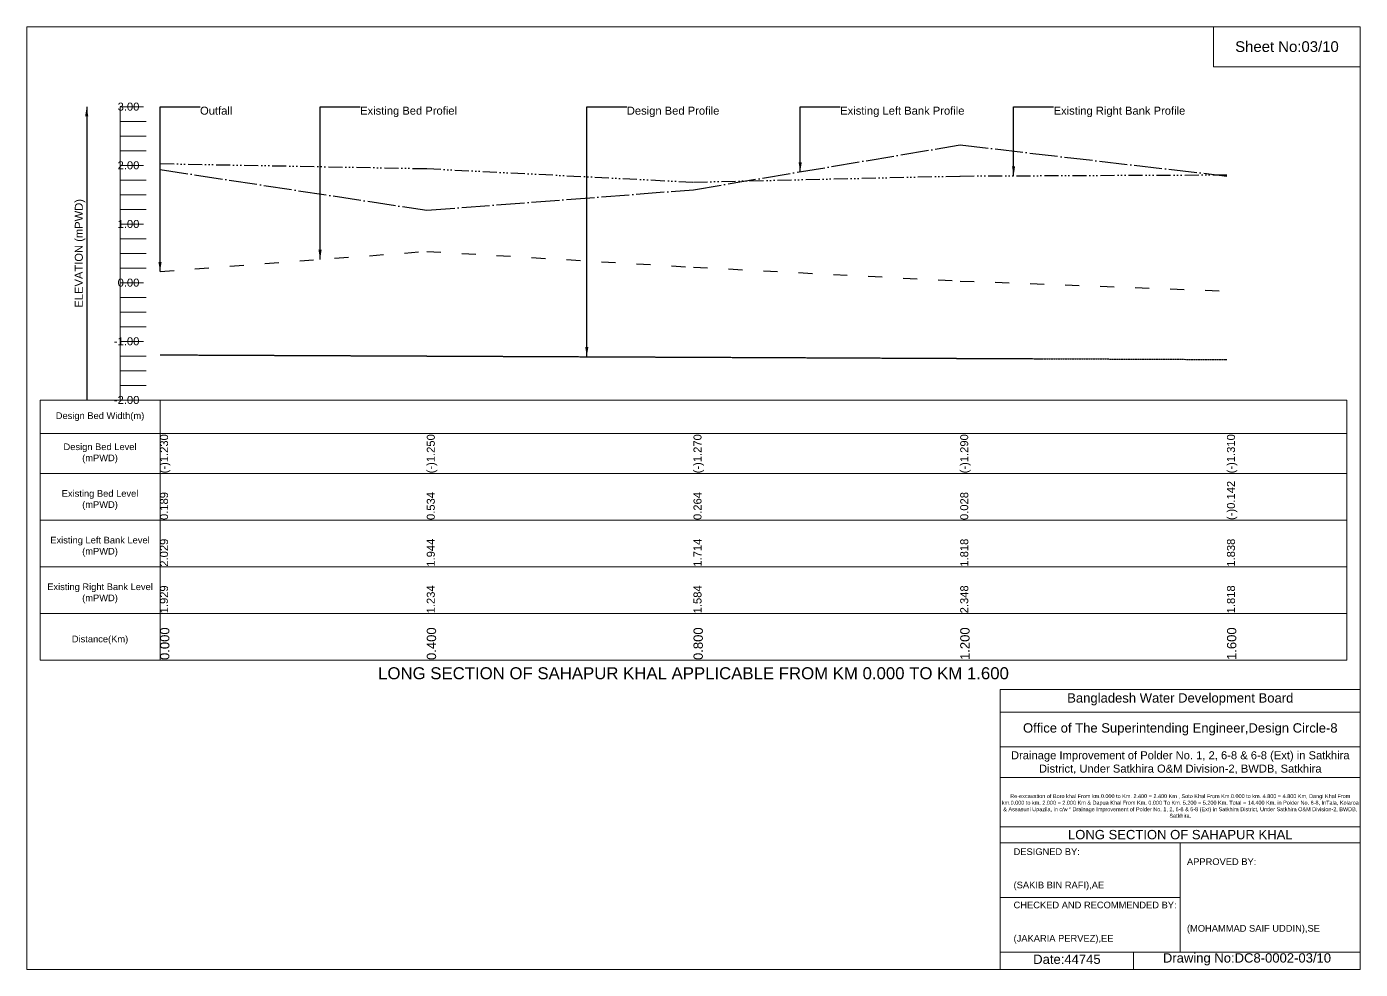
# Model space of a CAD drawing. Header units: inches. Extents: x 91000 to 208000, y -5656 to 20000.
# Drawn here: x 120000 to 128000, y 14344 to 20000 of the extents above; entities that cross this region are included whole.
import ezdxf

# ---------------------------------------------------------------- set-up
doc = ezdxf.new("R2010")
doc.units = ezdxf.units.IN
doc.header["$LTSCALE"] = 7
doc.header["$MEASUREMENT"] = 0
for name, pattern in [('ACAD_ISO03W100', [30, 12, -18]), ('ACAD_ISO04W100', [30, 24, -3, 0, -3]), ('ACAD_ISO14W100', [24, 12, -3, 0, -3, 0, -3, 0, -3]), ('CENTER', [2, 1.25, -0.25, 0.25, -0.25])]:
    doc.linetypes.add(name, pattern=pattern)
for name, color, linetype, lineweight in [('Cross Section Labels', 7, 'Continuous', 9), ('Design Bed Level Long Section', 7, 'CENTER', 25), ('Existing Bed Level for Long Section', 7, 'ACAD_ISO03W100', 25), ('Existing Left Bank of Long section', 7, 'ACAD_ISO04W100', 25), ('Existing Right Bank of Long Section', 7, 'ACAD_ISO14W100', 25), ('Long Section Border', 7, 'Continuous', 9), ('Long Section Labels', 7, 'Continuous', 9), ('Vscale for Long Section', 7, 'Continuous', 9)]:
    doc.layers.add(name, color=color, linetype=linetype, lineweight=lineweight)
doc.styles.get("Standard").update_dxf_attribs({"font": 'arial.ttf'})
doc.dimstyles.get("Standard").update_dxf_attribs({"dimtxt": 0.18, "dimasz": 0.18, "dimexe": 0.18, "dimexo": 0.0625, "dimgap": 0.09, "dimtad": 0, "dimtih": 1, "dimtoh": 1, "dimdec": 4, "dimzin": 0, "dimdsep": 46, "dimtxsty": 'Standard', "dimcen": 0.09, "dimadec": 0, "dimazin": 0, "dimtfac": 1, "dimtdec": 4, "dimtofl": 0, "dimtmove": 0, "dimatfit": 3, "dimfxl": 1, "dimtolj": 1, "dimtzin": 0, "dimarcsym": 0})

msp = doc.modelspace()

# ---------------------------------------------------------------- linework, layer by layer
at = {"layer": 'Cross Section Labels'}
for points in [[(120000, 20000), (128000, 20000), (128000, 14344), (120000, 14344)], [(127120, 20000), (128000, 20000), (128000, 19760), (127120, 19760)]]:
    msp.add_lwpolyline(points, close=True, dxfattribs=at)
for points in [[(125840, 14344), (125840, 16024), (128000, 16024)], [(125840, 15888), (128000, 15888)], [(125840, 15680), (128000, 15680)], [(125840, 15496), (128000, 15496)], [(125840, 15200), (128000, 15200)], [(125840, 15104), (128000, 15104)], [(126920, 15104), (126920, 14448)], [(125840, 14776), (126920, 14776)], [(125840, 14448), (128000, 14448)], [(126640, 14448), (126640, 14344)]]:
    msp.add_lwpolyline(points, dxfattribs=at)
at = {"layer": 'Design Bed Level Long Section'}
msp.add_lwpolyline([(120800, 18031), (122400, 18024), (124000, 18017), (125600, 18009.9), (127200, 18002.9)], dxfattribs=at)
at = {"layer": 'Existing Bed Level for Long Section'}
msp.add_lwpolyline([(120800, 18530.5), (122400, 18652), (124000, 18556.9), (125600, 18473.9), (127200, 18414)], dxfattribs=at)
at = {"layer": 'Existing Left Bank of Long section'}
msp.add_lwpolyline([(120800, 19143), (122400, 18898.4), (124000, 19021.6), (125600, 19290.5), (127200, 19103.9)], dxfattribs=at)
at = {"layer": 'Existing Right Bank of Long Section'}
msp.add_lwpolyline([(120800, 19178.2), (122400, 19148.3), (124000, 19067.3), (125600, 19103.9), (127200, 19111)], dxfattribs=at)
at = {"layer": 'Long Section Border'}
msp.add_lwpolyline([(120080, 17760), (127920, 17760), (127920, 16200), (120080, 16200)], close=True, dxfattribs=at)
for points in [[(120800, 17760), (120800, 16200)], [(120080, 17560), (127920, 17560)], [(120080, 17320), (127920, 17320)], [(120080, 17040), (127920, 17040)], [(120080, 16760), (127920, 16760)], [(120080, 16480), (127920, 16480)]]:
    msp.add_lwpolyline(points, dxfattribs=at)
at = {"layer": 'Vscale for Long Section'}
for points in [[(120560, 17760), (120560, 18112), (120560, 18464), (120560, 18816), (120560, 19168), (120560, 19520)], [(120560, 19520), (120700, 19520)], [(120560, 19432), (120716, 19432)], [(120560, 19344), (120716, 19344)], [(120560, 19256), (120716, 19256)], [(120560, 19168), (120700, 19168)], [(120560, 19080), (120716, 19080)], [(120560, 18992), (120716, 18992)], [(120560, 18904), (120716, 18904)], [(120560, 18816), (120700, 18816)], [(120560, 18728), (120716, 18728)], [(120560, 18640), (120716, 18640)], [(120560, 18552), (120716, 18552)], [(120560, 18464), (120700, 18464)], [(120560, 18376), (120716, 18376)], [(120560, 18288), (120716, 18288)], [(120560, 18200), (120716, 18200)], [(120560, 18112), (120700, 18112)], [(120560, 18024), (120716, 18024)], [(120560, 17936), (120716, 17936)], [(120560, 17848), (120716, 17848)], [(120560, 17760), (120700, 17760)]]:
    msp.add_lwpolyline(points, dxfattribs=at)

# ---------------------------------------------------------------- texts
at = {"layer": 'Cross Section Labels', "attachment_point": 5}
for s, insert, char_height in [('Sheet No:03/10', (127560, 19880), 64), ('Bangladesh Water Development Board', (126920, 15964), 56), ('Office of The Superintending Engineer,Design Circle-8', (126920, 15784), 56)]:
    msp.add_mtext(s, dxfattribs=dict(at, insert=insert, char_height=char_height))
at = {"layer": 'Cross Section Labels'}
for s, insert, char_height, width, attachment_point in [('Drainage Improvement of Polder No. 1, 2, 6-8 & 6-8 (Ext) in Satkhira District, Under Satkhira O&M Division-2, BWDB, Satkhira', (126920, 15584), 48, 2240, 5), ('Re-excavation of Boro khal From km.0.000 to Km. 2.400 = 2.400 Km , Soto Khal From Km.0.000 to km. 4.800 = 4.800 Km, Dangi Khal From km.0.000 to km. 2.000 = 2.000 Km & Dapua Khal From Km. 0.000 To Km. 5.200 = 5.200 Km. Total = 14.400 Km. in Polder No. 6-8, InTala, Kolaroa & Assasuni Upazila, in c/w “ Drainage Improvement of Polder No. 1, 2, 6-8 & 6-8 (Ext) in Satkhira District, Under Satkhira O&M Division-2, BWDB, Satkhira.', (126920, 15324), 23.565, 2160, 5), ('LONG SECTION OF SAHAPUR KHAL', (126920, 15152), 56, 2240, 5), ('DESIGNED BY:^J^J^J(SAKIB BIN RAFI),AE', (125920, 14944), 40, 1120, 4), ('APPROVED BY:^J^J^J^J^J^J(MOHAMMAD SAIF UDDIN),SE', (126960, 14784), 40, 1120, 4), ('CHECKED AND RECOMMENDED BY:^J^J^J(JAKARIA PERVEZ),EE', (125920, 14624), 40, 1120, 4), ('Date:44745', (126240, 14404), 56, 1120, 5), ('Drawing No:DC8-0002-03/10', (127320, 14404), 56, 1760, 5)]:
    msp.add_mtext(s, dxfattribs=dict(at, insert=insert, char_height=char_height, width=width, attachment_point=attachment_point))
at = {"layer": 'Long Section Border', "attachment_point": 5}
for s, insert, char_height in [('Design Bed Width(m)', (120440, 17660), 40), ('Design Bed Level^J(mPWD)', (120440, 17440), 40), ('Existing Bed Level^J(mPWD)', (120440, 17160), 40), ('Existing Left Bank Level^J(mPWD)', (120440, 16880), 40), ('Existing Right Bank Level^J(mPWD)', (120440, 16600), 40), ('Distance(Km)', (120440, 16320), 40), ('LONG SECTION OF SAHAPUR KHAL APPLICABLE FROM KM 0.000 TO KM 1.600', (124000, 16120), 72)]:
    msp.add_mtext(s, dxfattribs=dict(at, insert=insert, char_height=char_height))
at = {"layer": 'Long Section Labels', "char_height": 48, "attachment_point": 1}
for s, insert in [('Outfall', (121040, 19520)), ('Existing Bed Profiel', (122000, 19520)), ('Design Bed Profile', (123600, 19520)), ('Existing Left Bank Profile', (124880, 19520)), ('Existing Right Bank Profile', (126160, 19520))]:
    msp.add_mtext(s, dxfattribs=dict(at, insert=insert))
at = {"layer": 'Vscale for Long Section', "char_height": 48, "attachment_point": 6}
for s, insert in [('3.00', (120676, 19520)), ('2.00', (120676, 19168)), ('1.00', (120676, 18816)), ('0.00', (120676, 18464)), ('-1.00', (120676, 18112)), ('-2.00', (120676, 17760))]:
    msp.add_mtext(s, dxfattribs=dict(at, insert=insert))
at = {"layer": 'Vscale for Long Section', "rotation": 90}
for s, insert, char_height, attachment_point in [('ELEVATION (mPWD)', (120320, 18640), 48, 5), ('(-)1.230', (120800, 17320), 48, 1), ('(-)1.250', (122400, 17320), 48, 1), ('(-)1.270', (124000, 17320), 48, 1), ('(-)1.290', (125600, 17320), 48, 1), ('(-)1.310', (127200, 17320), 48, 1), ('0.189', (120800, 17040), 48, 1), ('0.534', (122400, 17040), 48, 1), ('0.264', (124000, 17040), 48, 1), ('0.028', (125600, 17040), 48, 1), ('(-)0.142', (127200, 17040), 48, 1), ('2.029', (120800, 16760), 48, 1), ('1.944', (122400, 16760), 48, 1), ('1.714', (124000, 16760), 48, 1), ('1.818', (125600, 16760), 48, 1), ('1.838', (127200, 16760), 48, 1), ('1.929', (120800, 16480), 48, 1), ('1.234', (122400, 16480), 48, 1), ('1.584', (124000, 16480), 48, 1), ('2.348', (125600, 16480), 48, 1), ('1.818', (127200, 16480), 48, 1), ('0.000', (120800, 16200), 56, 1), ('0.400', (122400, 16200), 56, 1), ('0.800', (124000, 16200), 56, 1), ('1.200', (125600, 16200), 56, 1), ('1.600', (127200, 16200), 56, 1)]:
    msp.add_mtext(s, dxfattribs=dict(at, insert=insert, char_height=char_height, attachment_point=attachment_point))

# ---------------------------------------------------------------- leaders
at = {"layer": 'Long Section Labels', "annotation_type": 0, "has_hookline": 1, "hookline_direction": 0}
for points, text_width in [([(120800, 18530.5), (120800, 19520), (121039.9, 19520)], 185.8), ([(121760, 18603.4), (121760, 19520), (121999.9, 19520)], 571.4), ([(123360, 18019.8), (123360, 19520), (123599.9, 19520)], 547.4), ([(124640, 19129.1), (124640, 19520), (124879.9, 19520)], 737.4), ([(125920, 19105.3), (125920, 19520), (126159.9, 19520)], 782)]:
    msp.add_leader(points, dimstyle='Standard', override={"dimasz": 57.6}, dxfattribs=dict(at, text_width=text_width))
at = {"layer": 'Vscale for Long Section'}
msp.add_leader([(120360, 19520), (120360, 17760)], dimstyle='Standard', override={"dimasz": 57.6}, dxfattribs=at)

doc.saveas('drawing.dxf')
